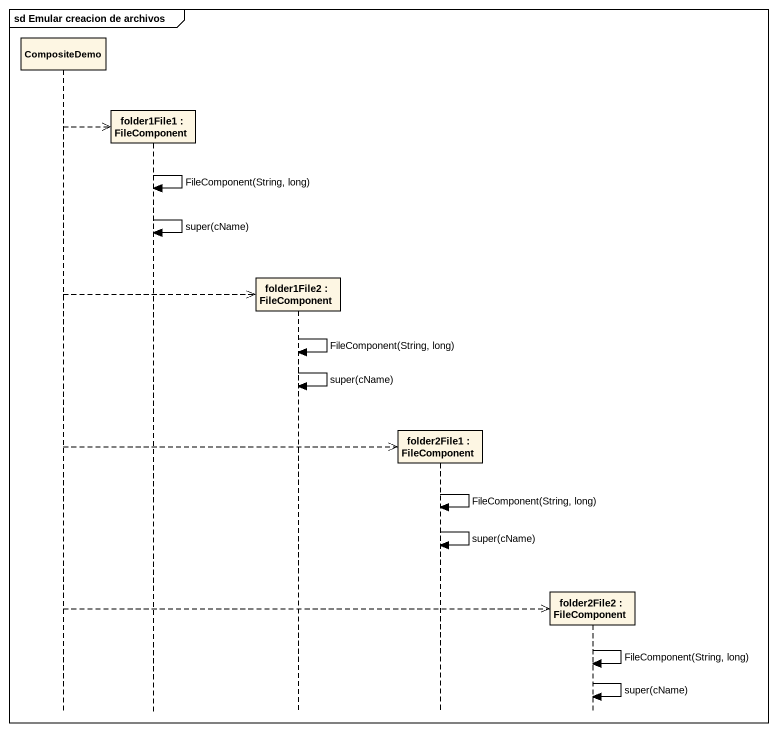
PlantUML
@startuml
mainframe sd Emular creacion de archivos
hide footbox
participant CompositeDemo
participant "folder1File1 : FileComponent" as folder1File1
participant "folder1File2 : FileComponent" as folder1File2
participant "folder2File1 : FileComponent" as folder2File1
participant "folder2File2 : FileComponent" as folder2File2

CompositeDemo -->> folder1File1 **
folder1File1 -> folder1File1 : FileComponent(String, long)
folder1File1 -> folder1File1 : super(cName)
CompositeDemo -->> folder1File2 **
folder1File2 -> folder1File2 : FileComponent(String, long)
folder1File2 -> folder1File2 : super(cName)
CompositeDemo -->> folder2File1 **
folder2File1 -> folder2File1 : FileComponent(String, long)
folder2File1 -> folder2File1 : super(cName)
CompositeDemo -->> folder2File2 **
folder2File2 -> folder2File2 : FileComponent(String, long)
folder2File2 -> folder2File2 : super(cName)
@enduml
